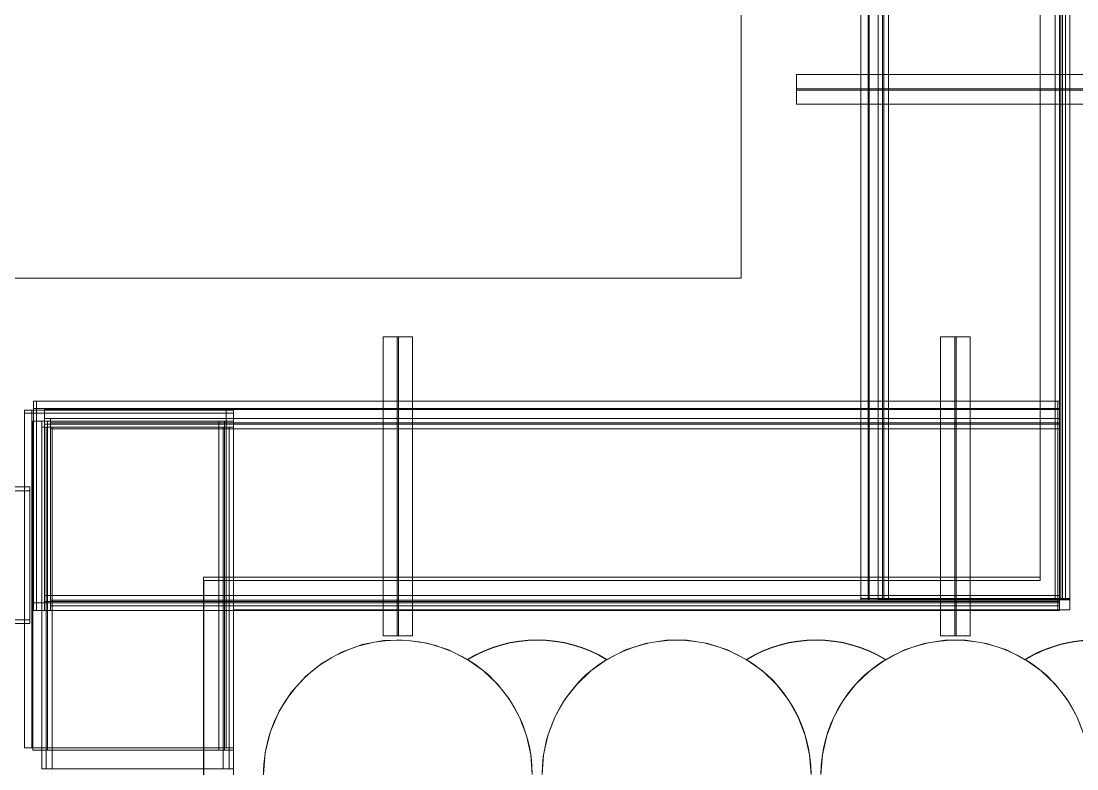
# Model space of a CAD drawing. Header units: metres. Extents: x 1753726 to 1755216, y 5920592 to 5921703.
# Drawn here: x 1755123.67 to 1755127.204, y 5921403.074 to 5921405.575 of the extents above; entities that cross this region are included whole.
import ezdxf

# ---------------------------------------------------------------- set-up
doc = ezdxf.new("R2010")
doc.units = ezdxf.units.M
for name, color, linetype, lineweight in [('A-FLOR-____-OTLN', 9, 'Continuous', 9), ('A-WALL-____-OTLN', 2, 'Continuous', 9), ('S-BEAM-____-OTLN', 7, 'Continuous', 9), ('S-FNDN-____-OTLN', 7, 'Continuous', 9)]:
    doc.layers.add(name, color=color, linetype=linetype, lineweight=lineweight)

# ---------------------------------------------------------------- blocks, each defined once
blk = doc.blocks.new('308492-ARUP-STPW-MOD-1600_rvt-1-X-ARUP-GL-HERNE_BAY_ALIGNMENT')
at = {"layer": 'A-WALL-____-OTLN'}
for p, q in [((1755126.0805, 5921410.8154), (1755126.0805, 5921404.7154)), ((1755127.0805, 5921404.7154), (1755127.0805, 5921410.4787)), ((1755126.0805, 5921404.7154), (1755126.0805, 5921408.7554)), ((1755127.0805, 5921408.7554), (1755127.0805, 5921404.7154)), ((1755118.5805, 5921404.7154), (1755124.2805, 5921404.7154)), ((1755122.3405, 5921404.7154), (1755124.3005, 5921404.7154)), ((1755124.3005, 5921404.7154), (1755126.0805, 5921404.7154)), ((1755127.0805, 5921404.7154), (1755127.0805, 5921403.7154)), ((1755124.3005, 5921403.7154), (1755124.2805, 5921403.7154)), ((1755124.2805, 5921401.0154), (1755124.2805, 5921403.7154)), ((1755124.2805, 5921403.7154), (1755124.2805, 5921401.0154)), ((1755127.0805, 5921403.7154), (1755124.3005, 5921403.7154))]:
    blk.add_line(p, q, dxfattribs=at)
blk = doc.blocks.new('Arup_Beam_Steel Circular Hollow Section_CHS_AU - STRUT 2B-5216767-X-ARUP-GL-HERNE_BAY_ALIGNMENT')
at = {"layer": 'S-BEAM-____-OTLN'}
for p, q in [((-2.768, 0.2158), (2.768, 0.2158)), ((-2.768, -0.2158), (2.768, -0.2158))]:
    blk.add_line(p, q, dxfattribs=at)
blk = doc.blocks.new('Arup_Beam_Steel Circular Hollow Section_CHS_AU - 3943492-X-ARUP-GL-HERNE_BAY_ALIGNMENT')
at = {"layer": 'S-BEAM-____-OTLN'}
for p, q in [((689.0137, 287.5062), (683.4777, 287.5062)), ((689.0137, 287.4935), (683.4777, 287.4935)), ((689.0137, 287.0492), (689.0137, 287.5062)), ((689.0137, 287.0492), (689.0137, 287.5062)), ((689.0137, 287.4935), (689.0137, 287.0619)), ((689.0137, 287.4935), (689.0137, 287.0619)), ((683.4777, 287.0619), (689.0137, 287.0619)), ((683.4777, 287.0492), (689.0137, 287.0492))]:
    blk.add_line(p, q, dxfattribs=at)
blk = doc.blocks.new('HB_Struct Framing_Support_2 - HB_Struct Framing_Support-5141438-X-ARUP-GL-HERNE_BAY_ALIGNMENT')
at = {"layer": 'S-BEAM-____-OTLN'}
for p, q in [((0.0495, -0.015), (-0.0495, -0.015)), ((-0.0495, -0.015), (-0.0133, -0.015)), ((-0.0133, -0.015), (-0.0495, -0.015)), ((-0.0495, -0.015), (0.0495, -0.015)), ((-0.0495, -0.015), (-0.0495, -1.015)), ((-0.0495, -0.015), (-0.0495, -1.015)), ((-0.0495, -0.015), (-0.0495, -1.015)), ((-0.0495, -0.015), (-0.0495, -1.015)), ((-0.0133, -0.015), (-0.0023, -0.015)), ((-0.0133, -0.015), (-0.0023, -0.015)), ((-0.0023, -1.015), (-0.0023, -0.015)), ((-0.0023, -1.015), (-0.0023, -0.015)), ((0.0023, -0.015), (0.0023, -1.015)), ((0.0023, -0.015), (0.0133, -0.015)), ((0.0023, -0.015), (0.0133, -0.015)), ((0.0023, -1.015), (0.0023, -0.015)), ((0.0495, -0.015), (0.0133, -0.015)), ((0.0133, -0.015), (0.0495, -0.015)), ((0.0495, -1.015), (0.0495, -0.015)), ((0.0495, -0.015), (0.0495, -1.015)), ((0.0495, -0.015), (0.0495, -1.015)), ((0.0495, -0.015), (0.0495, -1.015)), ((0.0495, -1.015), (-0.0495, -1.015)), ((-0.0495, -1.015), (-0.0133, -1.015)), ((-0.0133, -1.015), (-0.0495, -1.015)), ((-0.0495, -1.015), (0.0495, -1.015)), ((-0.0023, -1.015), (-0.0133, -1.015)), ((-0.0023, -1.015), (-0.0133, -1.015)), ((0.0133, -1.015), (0.0023, -1.015)), ((0.0133, -1.015), (0.0023, -1.015)), ((0.0495, -1.015), (0.0133, -1.015)), ((0.0133, -1.015), (0.0495, -1.015))]:
    blk.add_line(p, q, dxfattribs=at)
blk = doc.blocks.new('308492-ARUP-STTW-MOD-0100_rvt-1-X-ARUP-GL-HERNE_BAY_ALIGNMENT')
at = {"layer": 'S-BEAM-____-OTLN'}
for p, q in [((1755126.4805, 5921408.8553), (1755126.4805, 5921403.6389)), ((1755126.4805, 5921403.6389), (1755126.4805, 5921408.8553)), ((1755126.4805, 5921408.8453), (1755126.4805, 5921403.6439)), ((1755126.4805, 5921403.6439), (1755126.4805, 5921408.8453)), ((1755126.5055, 5921408.8553), (1755126.5055, 5921403.6389)), ((1755126.5055, 5921403.6389), (1755126.5055, 5921408.8553)), ((1755126.5055, 5921408.8553), (1755126.5055, 5921403.6389)), ((1755126.5055, 5921403.6389), (1755126.5055, 5921408.8553)), ((1755126.5055, 5921403.6389), (1755126.5055, 5921408.8553)), ((1755126.5055, 5921403.6389), (1755126.5055, 5921408.8553)), ((1755126.5055, 5921408.8453), (1755126.5055, 5921403.6439)), ((1755126.5055, 5921403.6439), (1755126.5055, 5921408.8453)), ((1755126.5055, 5921408.8453), (1755126.5055, 5921403.6439)), ((1755126.5055, 5921403.6439), (1755126.5055, 5921408.8453)), ((1755126.5055, 5921403.6439), (1755126.5055, 5921408.8453)), ((1755126.5055, 5921403.6439), (1755126.5055, 5921408.8453)), ((1755127.1555, 5921408.8553), (1755127.1555, 5921403.6389)), ((1755127.1555, 5921403.6389), (1755127.1555, 5921408.8553)), ((1755127.1555, 5921408.8553), (1755127.1555, 5921403.6389)), ((1755127.1555, 5921403.6389), (1755127.1555, 5921408.8553)), ((1755127.1555, 5921403.6389), (1755127.1555, 5921408.8553)), ((1755127.1555, 5921403.6389), (1755127.1555, 5921408.8553)), ((1755127.1555, 5921408.8453), (1755127.1555, 5921403.6439)), ((1755127.1555, 5921403.6439), (1755127.1555, 5921408.8453)), ((1755127.1555, 5921408.8453), (1755127.1555, 5921403.6439)), ((1755127.1555, 5921403.6439), (1755127.1555, 5921408.8453)), ((1755127.1555, 5921403.6439), (1755127.1555, 5921408.8453)), ((1755127.1555, 5921403.6439), (1755127.1555, 5921408.8453)), ((1755127.1805, 5921408.8553), (1755127.1805, 5921403.6389)), ((1755127.1805, 5921403.6389), (1755127.1805, 5921408.8553)), ((1755127.1805, 5921408.8453), (1755127.1805, 5921403.6439)), ((1755127.1805, 5921403.6439), (1755127.1805, 5921408.8453)), ((1755126.5085, 5921403.6389), (1755126.5085, 5921408.8177)), ((1755126.5085, 5921403.6389), (1755126.5085, 5921408.8177)), ((1755126.5385, 5921408.8177), (1755126.5385, 5921403.6389)), ((1755126.5385, 5921403.6389), (1755126.5385, 5921408.8177)), ((1755126.5385, 5921408.8177), (1755126.5385, 5921403.6389)), ((1755126.5385, 5921403.6389), (1755126.5385, 5921408.8177)), ((1755126.5385, 5921408.8177), (1755126.5385, 5921403.6389)), ((1755126.5385, 5921403.6389), (1755126.5385, 5921408.8177)), ((1755126.5385, 5921403.6409), (1755126.5385, 5921408.8027)), ((1755126.5385, 5921403.6409), (1755126.5385, 5921408.8027)), ((1755126.5535, 5921408.8027), (1755126.5535, 5921403.6409)), ((1755126.5535, 5921403.6409), (1755126.5535, 5921408.8027)), ((1755126.5535, 5921408.8027), (1755126.5535, 5921403.6409)), ((1755126.5535, 5921403.6409), (1755126.5535, 5921408.8027)), ((1755126.5535, 5921408.8027), (1755126.5535, 5921403.6409)), ((1755126.5535, 5921403.6409), (1755126.5535, 5921408.8027)), ((1755126.5581, 5921408.8177), (1755126.5581, 5921403.6389)), ((1755126.5581, 5921403.6389), (1755126.5581, 5921408.8177)), ((1755126.5581, 5921403.6389), (1755126.5581, 5921408.8177)), ((1755126.5581, 5921408.8177), (1755126.5581, 5921403.6389)), ((1755126.5581, 5921403.6389), (1755126.5581, 5921408.8177)), ((1755126.5581, 5921403.6389), (1755126.5581, 5921408.8177)), ((1755126.5731, 5921408.8027), (1755126.5731, 5921403.6409)), ((1755126.5731, 5921403.6409), (1755126.5731, 5921408.8027)), ((1755126.5731, 5921403.6409), (1755126.5731, 5921408.8027)), ((1755126.5731, 5921408.8027), (1755126.5731, 5921403.6409)), ((1755126.5731, 5921403.6409), (1755126.5731, 5921408.8027)), ((1755126.5731, 5921403.6409), (1755126.5731, 5921408.8027)), ((1755127.1309, 5921403.6389), (1755127.1309, 5921408.8177)), ((1755127.1309, 5921403.6389), (1755127.1309, 5921408.8177)), ((1755127.1309, 5921403.6389), (1755127.1309, 5921408.8177)), ((1755127.1309, 5921403.6389), (1755127.1309, 5921408.8177)), ((1755127.1309, 5921403.6389), (1755127.1309, 5921408.8177)), ((1755127.1309, 5921403.6389), (1755127.1309, 5921408.8177)), ((1755127.1459, 5921403.6409), (1755127.1459, 5921408.8027)), ((1755127.1459, 5921403.6409), (1755127.1459, 5921408.8027)), ((1755127.1459, 5921403.6409), (1755127.1459, 5921408.8027)), ((1755127.1459, 5921403.6409), (1755127.1459, 5921408.8027)), ((1755127.1459, 5921403.6409), (1755127.1459, 5921408.8027)), ((1755127.1459, 5921403.6409), (1755127.1459, 5921408.8027)), ((1755127.1505, 5921408.8177), (1755127.1505, 5921403.6389)), ((1755127.1505, 5921403.6389), (1755127.1505, 5921408.8177)), ((1755127.1505, 5921403.6389), (1755127.1505, 5921408.8177)), ((1755127.1505, 5921403.6389), (1755127.1505, 5921408.8177)), ((1755127.1505, 5921403.6389), (1755127.1505, 5921408.8177)), ((1755127.1505, 5921403.6389), (1755127.1505, 5921408.8177)), ((1755127.1655, 5921403.6409), (1755127.1655, 5921408.8027)), ((1755127.1655, 5921403.6409), (1755127.1655, 5921408.8027)), ((1755127.1655, 5921403.6409), (1755127.1655, 5921408.8027)), ((1755127.1655, 5921403.6409), (1755127.1655, 5921408.8027)), ((1755127.1655, 5921403.6409), (1755127.1655, 5921408.8027)), ((1755127.1655, 5921403.6409), (1755127.1655, 5921408.8027)), ((1755127.1805, 5921408.8177), (1755127.1805, 5921403.6389)), ((1755127.1805, 5921403.6389), (1755127.1805, 5921408.8177)), ((1755127.1805, 5921408.8027), (1755127.1805, 5921403.6409)), ((1755127.1805, 5921403.6409), (1755127.1805, 5921408.8027)), ((1755127.1805, 5921408.1869), (1755127.1805, 5921403.6054)), ((1755127.1805, 5921408.1869), (1755127.1805, 5921403.6054)), ((1755123.7106, 5921404.2789), (1755123.7106, 5921404.3039)), ((1755123.7106, 5921404.3039), (1755123.7106, 5921404.2789)), ((1755127.1455, 5921404.3039), (1755123.7106, 5921404.3039)), ((1755123.7106, 5921404.3039), (1755127.1455, 5921404.3039)), ((1755123.7206, 5921404.2789), (1755123.7206, 5921404.3039)), ((1755123.7206, 5921404.3039), (1755123.7206, 5921404.2789)), ((1755127.1405, 5921404.3039), (1755123.7206, 5921404.3039)), ((1755123.7206, 5921404.3039), (1755127.1405, 5921404.3039)), ((1755127.1405, 5921404.2789), (1755127.1405, 5921404.3039)), ((1755127.1405, 5921404.3039), (1755127.1405, 5921404.2789)), ((1755127.1455, 5921404.2789), (1755127.1455, 5921404.3039)), ((1755127.1455, 5921404.3039), (1755127.1455, 5921404.2789)), ((1755123.7055, 5921404.2738), (1755123.6805, 5921404.2738)), ((1755123.6805, 5921404.2738), (1755123.7055, 5921404.2738)), ((1755123.6805, 5921404.2738), (1755123.6805, 5921403.1439)), ((1755123.6805, 5921403.1439), (1755123.6805, 5921404.2738)), ((1755123.7055, 5921404.2638), (1755123.6805, 5921404.2638)), ((1755123.6805, 5921404.2638), (1755123.7055, 5921404.2638)), ((1755123.6805, 5921404.2638), (1755123.6805, 5921403.1439)), ((1755123.6805, 5921403.1439), (1755123.6805, 5921404.2638)), ((1755123.7055, 5921404.2738), (1755124.3555, 5921404.2738)), ((1755124.3555, 5921404.2738), (1755123.7055, 5921404.2738)), ((1755123.7055, 5921404.2738), (1755124.3555, 5921404.2738)), ((1755124.3555, 5921404.2738), (1755123.7055, 5921404.2738)), ((1755123.7055, 5921404.2738), (1755123.7055, 5921403.1439)), ((1755123.7055, 5921403.1439), (1755123.7055, 5921404.2738)), ((1755123.7055, 5921404.2738), (1755123.7055, 5921403.1439)), ((1755123.7055, 5921403.1439), (1755123.7055, 5921404.2738)), ((1755123.7055, 5921403.1439), (1755123.7055, 5921404.2738)), ((1755123.7055, 5921403.1439), (1755123.7055, 5921404.2738)), ((1755123.7055, 5921404.2638), (1755124.3555, 5921404.2638)), ((1755124.3555, 5921404.2638), (1755123.7055, 5921404.2638)), ((1755123.7055, 5921404.2638), (1755124.3555, 5921404.2638)), ((1755124.3555, 5921404.2638), (1755123.7055, 5921404.2638)), ((1755123.7055, 5921404.2638), (1755123.7055, 5921403.1439)), ((1755123.7055, 5921403.1439), (1755123.7055, 5921404.2638)), ((1755123.7055, 5921404.2638), (1755123.7055, 5921403.1439)), ((1755123.7055, 5921403.1439), (1755123.7055, 5921404.2638)), ((1755123.7055, 5921403.1439), (1755123.7055, 5921404.2638)), ((1755123.7055, 5921403.1439), (1755123.7055, 5921404.2638)), ((1755123.7106, 5921404.2789), (1755123.7106, 5921403.6289)), ((1755123.7106, 5921403.6289), (1755123.7106, 5921404.2789)), ((1755123.7106, 5921404.2789), (1755123.7106, 5921403.6289)), ((1755123.7106, 5921403.6289), (1755123.7106, 5921404.2789)), ((1755127.1455, 5921404.2789), (1755123.7106, 5921404.2789)), ((1755123.7106, 5921404.2789), (1755127.1455, 5921404.2789)), ((1755127.1455, 5921404.2789), (1755123.7106, 5921404.2789)), ((1755123.7106, 5921404.2789), (1755127.1455, 5921404.2789)), ((1755123.7106, 5921404.2789), (1755127.1455, 5921404.2789)), ((1755123.7106, 5921404.2789), (1755127.1455, 5921404.2789)), ((1755123.7206, 5921404.2789), (1755123.7206, 5921403.6289)), ((1755123.7206, 5921403.6289), (1755123.7206, 5921404.2789)), ((1755123.7206, 5921404.2789), (1755123.7206, 5921403.6289)), ((1755123.7206, 5921403.6289), (1755123.7206, 5921404.2789)), ((1755127.1405, 5921404.2789), (1755123.7206, 5921404.2789)), ((1755123.7206, 5921404.2789), (1755127.1405, 5921404.2789)), ((1755127.1405, 5921404.2789), (1755123.7206, 5921404.2789)), ((1755123.7206, 5921404.2789), (1755127.1405, 5921404.2789)), ((1755123.7206, 5921404.2789), (1755127.1405, 5921404.2789)), ((1755123.7206, 5921404.2789), (1755127.1405, 5921404.2789)), ((1755123.7482, 5921404.2459), (1755123.7482, 5921404.2759)), ((1755123.7482, 5921404.2759), (1755123.7482, 5921404.2459)), ((1755123.7482, 5921404.2759), (1755127.1455, 5921404.2759)), ((1755123.7482, 5921404.2759), (1755127.1455, 5921404.2759)), ((1755124.3555, 5921404.2738), (1755124.3805, 5921404.2738)), ((1755124.3805, 5921404.2738), (1755124.3555, 5921404.2738)), ((1755124.3555, 5921404.2738), (1755124.3555, 5921403.1439)), ((1755124.3555, 5921403.1439), (1755124.3555, 5921404.2738)), ((1755124.3555, 5921404.2738), (1755124.3555, 5921403.1439)), ((1755124.3555, 5921403.1439), (1755124.3555, 5921404.2738)), ((1755124.3555, 5921403.1439), (1755124.3555, 5921404.2738)), ((1755124.3555, 5921403.1439), (1755124.3555, 5921404.2738)), ((1755124.3555, 5921404.2638), (1755124.3805, 5921404.2638)), ((1755124.3805, 5921404.2638), (1755124.3555, 5921404.2638)), ((1755124.3555, 5921404.2638), (1755124.3555, 5921403.1439)), ((1755124.3555, 5921403.1439), (1755124.3555, 5921404.2638)), ((1755124.3555, 5921404.2638), (1755124.3555, 5921403.1439)), ((1755124.3555, 5921403.1439), (1755124.3555, 5921404.2638)), ((1755124.3555, 5921403.1439), (1755124.3555, 5921404.2638)), ((1755124.3555, 5921403.1439), (1755124.3555, 5921404.2638)), ((1755124.3805, 5921404.2738), (1755124.3805, 5921403.1439)), ((1755124.3805, 5921403.1439), (1755124.3805, 5921404.2738)), ((1755124.3805, 5921404.2638), (1755124.3805, 5921403.1439)), ((1755124.3805, 5921403.1439), (1755124.3805, 5921404.2638)), ((1755127.1405, 5921404.2789), (1755127.1405, 5921403.6289)), ((1755127.1405, 5921403.6289), (1755127.1405, 5921404.2789)), ((1755127.1405, 5921404.2789), (1755127.1405, 5921403.6289)), ((1755127.1405, 5921403.6289), (1755127.1405, 5921404.2789)), ((1755127.1455, 5921404.2789), (1755127.1455, 5921403.6289)), ((1755127.1455, 5921403.6289), (1755127.1455, 5921404.2789)), ((1755127.1455, 5921404.2789), (1755127.1455, 5921403.6289)), ((1755127.1455, 5921403.6289), (1755127.1455, 5921404.2789)), ((1755127.1455, 5921404.2459), (1755127.1455, 5921404.2759)), ((1755127.1455, 5921404.2759), (1755127.1455, 5921404.2459)), ((1755123.7385, 5921404.2363), (1755123.7085, 5921404.2363)), ((1755123.7085, 5921404.2363), (1755123.7385, 5921404.2363)), ((1755123.7085, 5921403.136), (1755123.7085, 5921404.2363)), ((1755123.7085, 5921403.136), (1755123.7085, 5921404.2363)), ((1755123.7385, 5921404.2363), (1755123.7581, 5921404.2363)), ((1755123.7581, 5921404.2363), (1755123.7385, 5921404.2363)), ((1755123.7385, 5921404.2363), (1755123.7385, 5921403.136)), ((1755123.7385, 5921403.136), (1755123.7385, 5921404.2363)), ((1755123.7385, 5921404.2363), (1755123.7385, 5921403.136)), ((1755123.7385, 5921403.136), (1755123.7385, 5921404.2363)), ((1755123.7385, 5921404.2363), (1755123.7581, 5921404.2363)), ((1755123.7581, 5921404.2363), (1755123.7385, 5921404.2363)), ((1755123.7385, 5921404.2363), (1755123.7385, 5921403.136)), ((1755123.7385, 5921403.136), (1755123.7385, 5921404.2363)), ((1755123.7482, 5921404.2459), (1755123.7482, 5921404.2263)), ((1755123.7482, 5921404.2263), (1755123.7482, 5921404.2459)), ((1755127.1455, 5921404.2459), (1755123.7482, 5921404.2459)), ((1755123.7482, 5921404.2459), (1755127.1455, 5921404.2459)), ((1755127.1455, 5921404.2459), (1755123.7482, 5921404.2459)), ((1755123.7482, 5921404.2459), (1755127.1455, 5921404.2459)), ((1755123.7482, 5921404.2459), (1755123.7482, 5921404.2263)), ((1755123.7482, 5921404.2263), (1755123.7482, 5921404.2459)), ((1755127.1455, 5921404.2459), (1755123.7482, 5921404.2459)), ((1755123.7482, 5921404.2459), (1755127.1455, 5921404.2459)), ((1755127.1455, 5921404.2263), (1755123.7482, 5921404.2263)), ((1755123.7482, 5921404.2263), (1755123.7482, 5921404.2123)), ((1755123.7482, 5921404.2123), (1755123.7482, 5921404.2263)), ((1755123.7482, 5921404.2263), (1755127.1455, 5921404.2263)), ((1755123.7482, 5921404.2263), (1755127.1455, 5921404.2263)), ((1755127.1455, 5921404.2263), (1755123.7482, 5921404.2263)), ((1755123.7482, 5921404.2123), (1755123.7482, 5921404.2263)), ((1755123.7482, 5921404.2123), (1755123.7482, 5921404.2263)), ((1755123.7482, 5921404.2263), (1755127.1455, 5921404.2263)), ((1755123.7482, 5921404.2263), (1755127.1455, 5921404.2263)), ((1755123.7581, 5921404.2363), (1755123.7581, 5921403.136)), ((1755123.7581, 5921404.2363), (1755123.7721, 5921404.2363)), ((1755123.7721, 5921404.2363), (1755123.7581, 5921404.2363)), ((1755123.7581, 5921403.136), (1755123.7581, 5921404.2363)), ((1755123.7581, 5921403.136), (1755123.7581, 5921404.2363)), ((1755123.7581, 5921404.2363), (1755123.7581, 5921403.136)), ((1755123.7581, 5921404.2363), (1755123.7721, 5921404.2363)), ((1755123.7581, 5921404.2363), (1755123.7721, 5921404.2363)), ((1755123.7581, 5921403.136), (1755123.7581, 5921404.2363)), ((1755123.7581, 5921403.136), (1755123.7581, 5921404.2363)), ((1755123.7682, 5921404.2309), (1755123.7682, 5921404.2459)), ((1755123.7682, 5921404.2459), (1755123.7682, 5921404.2309)), ((1755123.7682, 5921404.2459), (1755127.1455, 5921404.2459)), ((1755123.7682, 5921404.2459), (1755127.1455, 5921404.2459)), ((1755123.7682, 5921404.2309), (1755123.7682, 5921404.2113)), ((1755123.7682, 5921404.2113), (1755123.7682, 5921404.2309)), ((1755127.1455, 5921404.2309), (1755123.7682, 5921404.2309)), ((1755123.7682, 5921404.2309), (1755127.1455, 5921404.2309)), ((1755127.1455, 5921404.2309), (1755123.7682, 5921404.2309)), ((1755123.7682, 5921404.2309), (1755127.1455, 5921404.2309)), ((1755123.7682, 5921404.2309), (1755123.7682, 5921404.2113)), ((1755123.7682, 5921404.2113), (1755123.7682, 5921404.2309)), ((1755127.1455, 5921404.2309), (1755123.7682, 5921404.2309)), ((1755123.7682, 5921404.2309), (1755127.1455, 5921404.2309)), ((1755123.7721, 5921404.2363), (1755124.3169, 5921404.2363)), ((1755124.3169, 5921404.2363), (1755123.7721, 5921404.2363)), ((1755123.7721, 5921404.2363), (1755124.3169, 5921404.2363)), ((1755124.3169, 5921404.2363), (1755123.7721, 5921404.2363)), ((1755124.3169, 5921404.2363), (1755124.3309, 5921404.2363)), ((1755124.3169, 5921404.2363), (1755124.3309, 5921404.2363)), ((1755124.3169, 5921404.2363), (1755124.3309, 5921404.2363)), ((1755124.3169, 5921404.2363), (1755124.3309, 5921404.2363)), ((1755124.3309, 5921403.136), (1755124.3309, 5921404.2363)), ((1755124.3309, 5921404.2363), (1755124.3505, 5921404.2363)), ((1755124.3309, 5921404.2363), (1755124.3505, 5921404.2363)), ((1755124.3309, 5921403.136), (1755124.3309, 5921404.2363)), ((1755124.3309, 5921403.136), (1755124.3309, 5921404.2363)), ((1755124.3309, 5921403.136), (1755124.3309, 5921404.2363)), ((1755124.3309, 5921404.2363), (1755124.3505, 5921404.2363)), ((1755124.3505, 5921404.2363), (1755124.3309, 5921404.2363)), ((1755124.3309, 5921403.136), (1755124.3309, 5921404.2363)), ((1755124.3309, 5921403.136), (1755124.3309, 5921404.2363)), ((1755124.3505, 5921404.2363), (1755124.3505, 5921403.136)), ((1755124.3505, 5921403.136), (1755124.3505, 5921404.2363)), ((1755124.3505, 5921403.136), (1755124.3505, 5921404.2363)), ((1755124.3505, 5921404.2363), (1755124.3805, 5921404.2363)), ((1755124.3505, 5921404.2363), (1755124.3805, 5921404.2363)), ((1755124.3505, 5921403.136), (1755124.3505, 5921404.2363)), ((1755124.3505, 5921403.136), (1755124.3505, 5921404.2363)), ((1755124.3505, 5921403.136), (1755124.3505, 5921404.2363)), ((1755124.3805, 5921404.2363), (1755124.3805, 5921403.136)), ((1755124.3805, 5921403.136), (1755124.3805, 5921404.2363)), ((1755127.1455, 5921404.2309), (1755127.1455, 5921404.2459)), ((1755127.1455, 5921404.2459), (1755127.1455, 5921404.2309)), ((1755127.1455, 5921404.2459), (1755127.1455, 5921404.2263)), ((1755127.1455, 5921404.2263), (1755127.1455, 5921404.2459)), ((1755127.1455, 5921404.2459), (1755127.1455, 5921404.2263)), ((1755127.1455, 5921404.2263), (1755127.1455, 5921404.2459)), ((1755127.1455, 5921404.2309), (1755127.1455, 5921404.2113)), ((1755127.1455, 5921404.2113), (1755127.1455, 5921404.2309)), ((1755127.1455, 5921404.2309), (1755127.1455, 5921404.2113)), ((1755127.1455, 5921404.2113), (1755127.1455, 5921404.2309)), ((1755127.1455, 5921404.2263), (1755127.1455, 5921404.2123)), ((1755127.1455, 5921404.2123), (1755127.1455, 5921404.2263)), ((1755127.1455, 5921404.2263), (1755127.1455, 5921404.2123)), ((1755127.1455, 5921404.2263), (1755127.1455, 5921404.2123)), ((1755123.7535, 5921404.2162), (1755123.7385, 5921404.2162)), ((1755123.7385, 5921404.2162), (1755123.7535, 5921404.2162)), ((1755123.7385, 5921403.0739), (1755123.7385, 5921404.2162)), ((1755123.7385, 5921403.0739), (1755123.7385, 5921404.2162)), ((1755123.7482, 5921404.2123), (1755123.7482, 5921403.6675)), ((1755123.7482, 5921403.6675), (1755123.7482, 5921404.2123)), ((1755123.7482, 5921404.2123), (1755123.7482, 5921403.6675)), ((1755123.7482, 5921403.6675), (1755123.7482, 5921404.2123)), ((1755123.7535, 5921404.2162), (1755123.7731, 5921404.2162)), ((1755123.7731, 5921404.2162), (1755123.7535, 5921404.2162)), ((1755123.7535, 5921404.2162), (1755123.7535, 5921403.0739)), ((1755123.7535, 5921403.0739), (1755123.7535, 5921404.2162)), ((1755123.7535, 5921404.2162), (1755123.7535, 5921403.0739)), ((1755123.7535, 5921403.0739), (1755123.7535, 5921404.2162)), ((1755123.7535, 5921404.2162), (1755123.7731, 5921404.2162)), ((1755123.7731, 5921404.2162), (1755123.7535, 5921404.2162)), ((1755123.7535, 5921404.2162), (1755123.7535, 5921403.0739)), ((1755123.7535, 5921403.0739), (1755123.7535, 5921404.2162)), ((1755127.1455, 5921404.2113), (1755123.7682, 5921404.2113)), ((1755123.7682, 5921404.1973), (1755123.7682, 5921404.2113)), ((1755123.7682, 5921404.1973), (1755123.7682, 5921404.2113)), ((1755123.7682, 5921404.2113), (1755127.1455, 5921404.2113)), ((1755123.7682, 5921404.2113), (1755127.1455, 5921404.2113)), ((1755127.1455, 5921404.2113), (1755123.7682, 5921404.2113)), ((1755123.7682, 5921404.1973), (1755123.7682, 5921404.2113)), ((1755123.7682, 5921404.1973), (1755123.7682, 5921404.2113)), ((1755123.7682, 5921404.2113), (1755127.1455, 5921404.2113)), ((1755123.7682, 5921404.2113), (1755127.1455, 5921404.2113)), ((1755123.7682, 5921404.1973), (1755123.7682, 5921403.6525)), ((1755123.7682, 5921403.6525), (1755123.7682, 5921404.1973)), ((1755123.7682, 5921404.1973), (1755123.7682, 5921403.6525)), ((1755123.7682, 5921403.6525), (1755123.7682, 5921404.1973)), ((1755123.7731, 5921404.2162), (1755123.7731, 5921403.0739)), ((1755123.7731, 5921404.2162), (1755123.7871, 5921404.2162)), ((1755123.7731, 5921404.2162), (1755123.7871, 5921404.2162)), ((1755123.7731, 5921403.0739), (1755123.7731, 5921404.2162)), ((1755123.7731, 5921403.0739), (1755123.7731, 5921404.2162)), ((1755123.7731, 5921404.2162), (1755123.7731, 5921403.0739)), ((1755123.7731, 5921404.2162), (1755123.7871, 5921404.2162)), ((1755123.7731, 5921404.2162), (1755123.7871, 5921404.2162)), ((1755123.7731, 5921403.0739), (1755123.7731, 5921404.2162)), ((1755123.7731, 5921403.0739), (1755123.7731, 5921404.2162)), ((1755123.7871, 5921404.2162), (1755124.3319, 5921404.2162)), ((1755124.3319, 5921404.2162), (1755123.7871, 5921404.2162)), ((1755123.7871, 5921404.2162), (1755124.3319, 5921404.2162)), ((1755124.3319, 5921404.2162), (1755123.7871, 5921404.2162)), ((1755124.3319, 5921404.2162), (1755124.3459, 5921404.2162)), ((1755124.3319, 5921404.2162), (1755124.3459, 5921404.2162)), ((1755124.3319, 5921404.2162), (1755124.3459, 5921404.2162)), ((1755124.3319, 5921404.2162), (1755124.3459, 5921404.2162)), ((1755124.3459, 5921403.0739), (1755124.3459, 5921404.2162)), ((1755124.3459, 5921404.2162), (1755124.3655, 5921404.2162)), ((1755124.3655, 5921404.2162), (1755124.3459, 5921404.2162)), ((1755124.3459, 5921403.0739), (1755124.3459, 5921404.2162)), ((1755124.3459, 5921403.0739), (1755124.3459, 5921404.2162)), ((1755124.3459, 5921403.0739), (1755124.3459, 5921404.2162)), ((1755124.3459, 5921404.2162), (1755124.3655, 5921404.2162)), ((1755124.3655, 5921404.2162), (1755124.3459, 5921404.2162)), ((1755124.3459, 5921403.0739), (1755124.3459, 5921404.2162)), ((1755124.3459, 5921403.0739), (1755124.3459, 5921404.2162)), ((1755124.3655, 5921403.0739), (1755124.3655, 5921404.2162)), ((1755124.3655, 5921403.0739), (1755124.3655, 5921404.2162)), ((1755124.3655, 5921403.0739), (1755124.3655, 5921404.2162)), ((1755124.3655, 5921404.2162), (1755124.3805, 5921404.2162)), ((1755124.3655, 5921404.2162), (1755124.3805, 5921404.2162)), ((1755124.3655, 5921403.0739), (1755124.3655, 5921404.2162)), ((1755124.3655, 5921403.0739), (1755124.3655, 5921404.2162)), ((1755124.3655, 5921403.0739), (1755124.3655, 5921404.2162)), ((1755124.3805, 5921404.2162), (1755124.3805, 5921403.0739)), ((1755124.3805, 5921403.0739), (1755124.3805, 5921404.2162)), ((1755127.1455, 5921404.2123), (1755127.1455, 5921403.6675)), ((1755127.1455, 5921403.6675), (1755127.1455, 5921404.2123)), ((1755127.1455, 5921404.2123), (1755127.1455, 5921403.6675)), ((1755127.1455, 5921403.6675), (1755127.1455, 5921404.2123)), ((1755127.1455, 5921404.2113), (1755127.1455, 5921404.1973)), ((1755127.1455, 5921404.2113), (1755127.1455, 5921404.1973)), ((1755127.1455, 5921404.2113), (1755127.1455, 5921404.1973)), ((1755127.1455, 5921404.2113), (1755127.1455, 5921404.1973)), ((1755127.1455, 5921404.1973), (1755127.1455, 5921403.6525)), ((1755127.1455, 5921403.6525), (1755127.1455, 5921404.1973)), ((1755127.1455, 5921404.1973), (1755127.1455, 5921403.6525)), ((1755127.1455, 5921403.6525), (1755127.1455, 5921404.1973)), ((1755123.7482, 5921403.6535), (1755123.7482, 5921403.6675)), ((1755123.7482, 5921403.6535), (1755123.7482, 5921403.6675)), ((1755123.7482, 5921403.6535), (1755123.7482, 5921403.6675)), ((1755123.7482, 5921403.6535), (1755123.7482, 5921403.6675)), ((1755127.1455, 5921403.6675), (1755127.1455, 5921403.6535)), ((1755127.1455, 5921403.6675), (1755127.1455, 5921403.6535)), ((1755127.1455, 5921403.6675), (1755127.1455, 5921403.6535)), ((1755127.1455, 5921403.6675), (1755127.1455, 5921403.6535)), ((1755123.7106, 5921403.6289), (1755123.7106, 5921403.6039)), ((1755123.7106, 5921403.6039), (1755123.7106, 5921403.6289)), ((1755127.1455, 5921403.6289), (1755123.7106, 5921403.6289)), ((1755123.7106, 5921403.6289), (1755127.1455, 5921403.6289)), ((1755127.1455, 5921403.6289), (1755123.7106, 5921403.6289)), ((1755123.7106, 5921403.6289), (1755127.1455, 5921403.6289)), ((1755123.7106, 5921403.6289), (1755127.1455, 5921403.6289)), ((1755123.7106, 5921403.6289), (1755127.1455, 5921403.6289)), ((1755123.7206, 5921403.6289), (1755123.7206, 5921403.6039)), ((1755123.7206, 5921403.6039), (1755123.7206, 5921403.6289)), ((1755127.1405, 5921403.6289), (1755123.7206, 5921403.6289)), ((1755123.7206, 5921403.6289), (1755127.1405, 5921403.6289)), ((1755127.1405, 5921403.6289), (1755123.7206, 5921403.6289)), ((1755123.7206, 5921403.6289), (1755127.1405, 5921403.6289)), ((1755123.7206, 5921403.6289), (1755127.1405, 5921403.6289)), ((1755123.7206, 5921403.6289), (1755127.1405, 5921403.6289)), ((1755123.7482, 5921403.6535), (1755127.1455, 5921403.6535)), ((1755123.7482, 5921403.6339), (1755123.7482, 5921403.6535)), ((1755123.7482, 5921403.6339), (1755123.7482, 5921403.6535)), ((1755123.7482, 5921403.6535), (1755127.1455, 5921403.6535)), ((1755123.7482, 5921403.6535), (1755127.1455, 5921403.6535)), ((1755123.7482, 5921403.6535), (1755127.1455, 5921403.6535)), ((1755123.7482, 5921403.6535), (1755123.7482, 5921403.6339)), ((1755123.7482, 5921403.6339), (1755123.7482, 5921403.6535)), ((1755123.7482, 5921403.6535), (1755127.1455, 5921403.6535)), ((1755123.7482, 5921403.6535), (1755127.1455, 5921403.6535)), ((1755127.1455, 5921403.6339), (1755123.7482, 5921403.6339)), ((1755123.7482, 5921403.6339), (1755127.1455, 5921403.6339)), ((1755123.7482, 5921403.6339), (1755127.1455, 5921403.6339)), ((1755123.7482, 5921403.6039), (1755123.7482, 5921403.6339)), ((1755123.7482, 5921403.6039), (1755123.7482, 5921403.6339)), ((1755123.7482, 5921403.6339), (1755127.1455, 5921403.6339)), ((1755123.7482, 5921403.6339), (1755127.1455, 5921403.6339)), ((1755123.7482, 5921403.6339), (1755127.1455, 5921403.6339)), ((1755123.7682, 5921403.6385), (1755123.7682, 5921403.6525)), ((1755123.7682, 5921403.6385), (1755123.7682, 5921403.6525)), ((1755123.7682, 5921403.6385), (1755123.7682, 5921403.6525)), ((1755123.7682, 5921403.6385), (1755123.7682, 5921403.6525)), ((1755123.7682, 5921403.6385), (1755127.1455, 5921403.6385)), ((1755123.7682, 5921403.6385), (1755123.7682, 5921403.6189)), ((1755123.7682, 5921403.6189), (1755123.7682, 5921403.6385)), ((1755123.7682, 5921403.6385), (1755127.1455, 5921403.6385)), ((1755123.7682, 5921403.6385), (1755127.1455, 5921403.6385)), ((1755123.7682, 5921403.6385), (1755127.1455, 5921403.6385)), ((1755123.7682, 5921403.6385), (1755123.7682, 5921403.6189)), ((1755123.7682, 5921403.6189), (1755123.7682, 5921403.6385)), ((1755123.7682, 5921403.6385), (1755127.1455, 5921403.6385)), ((1755123.7682, 5921403.6385), (1755127.1455, 5921403.6385)), ((1755126.5055, 5921403.6439), (1755126.4805, 5921403.6439)), ((1755126.4805, 5921403.6439), (1755126.5055, 5921403.6439)), ((1755126.5055, 5921403.6389), (1755126.4805, 5921403.6389)), ((1755126.4805, 5921403.6389), (1755126.5055, 5921403.6389)), ((1755126.5055, 5921403.6439), (1755127.1555, 5921403.6439)), ((1755127.1555, 5921403.6439), (1755126.5055, 5921403.6439)), ((1755126.5055, 5921403.6439), (1755127.1555, 5921403.6439)), ((1755127.1555, 5921403.6439), (1755126.5055, 5921403.6439)), ((1755126.5055, 5921403.6389), (1755127.1555, 5921403.6389)), ((1755127.1555, 5921403.6389), (1755126.5055, 5921403.6389)), ((1755126.5055, 5921403.6389), (1755127.1555, 5921403.6389)), ((1755127.1555, 5921403.6389), (1755126.5055, 5921403.6389)), ((1755126.5385, 5921403.6389), (1755126.5085, 5921403.6389)), ((1755126.5085, 5921403.6389), (1755126.5385, 5921403.6389)), ((1755126.5535, 5921403.6409), (1755126.5385, 5921403.6409)), ((1755126.5385, 5921403.6409), (1755126.5535, 5921403.6409)), ((1755126.5385, 5921403.6389), (1755126.5581, 5921403.6389)), ((1755126.5581, 5921403.6389), (1755126.5385, 5921403.6389)), ((1755126.5385, 5921403.6389), (1755126.5581, 5921403.6389)), ((1755126.5581, 5921403.6389), (1755126.5385, 5921403.6389)), ((1755126.5535, 5921403.6409), (1755126.5731, 5921403.6409)), ((1755126.5731, 5921403.6409), (1755126.5535, 5921403.6409)), ((1755126.5535, 5921403.6409), (1755126.5731, 5921403.6409)), ((1755126.5731, 5921403.6409), (1755126.5535, 5921403.6409)), ((1755126.5581, 5921403.6389), (1755126.5721, 5921403.6389)), ((1755126.5721, 5921403.6389), (1755126.5581, 5921403.6389)), ((1755126.5721, 5921403.6389), (1755126.5581, 5921403.6389)), ((1755126.5721, 5921403.6389), (1755126.5581, 5921403.6389)), ((1755126.5721, 5921403.6389), (1755127.1169, 5921403.6389)), ((1755127.1169, 5921403.6389), (1755126.5721, 5921403.6389)), ((1755126.5721, 5921403.6389), (1755127.1169, 5921403.6389)), ((1755127.1169, 5921403.6389), (1755126.5721, 5921403.6389)), ((1755126.5871, 5921403.6409), (1755126.5731, 5921403.6409)), ((1755126.5871, 5921403.6409), (1755126.5731, 5921403.6409)), ((1755126.5871, 5921403.6409), (1755126.5731, 5921403.6409)), ((1755126.5871, 5921403.6409), (1755126.5731, 5921403.6409)), ((1755126.5871, 5921403.6409), (1755127.1319, 5921403.6409)), ((1755127.1319, 5921403.6409), (1755126.5871, 5921403.6409)), ((1755126.5871, 5921403.6409), (1755127.1319, 5921403.6409)), ((1755127.1319, 5921403.6409), (1755126.5871, 5921403.6409)), ((1755127.1309, 5921403.6389), (1755127.1169, 5921403.6389)), ((1755127.1309, 5921403.6389), (1755127.1169, 5921403.6389)), ((1755127.1309, 5921403.6389), (1755127.1169, 5921403.6389)), ((1755127.1309, 5921403.6389), (1755127.1169, 5921403.6389)), ((1755127.1505, 5921403.6389), (1755127.1309, 5921403.6389)), ((1755127.1505, 5921403.6389), (1755127.1309, 5921403.6389)), ((1755127.1309, 5921403.6389), (1755127.1505, 5921403.6389)), ((1755127.1505, 5921403.6389), (1755127.1309, 5921403.6389)), ((1755127.1459, 5921403.6409), (1755127.1319, 5921403.6409)), ((1755127.1459, 5921403.6409), (1755127.1319, 5921403.6409)), ((1755127.1459, 5921403.6409), (1755127.1319, 5921403.6409)), ((1755127.1459, 5921403.6409), (1755127.1319, 5921403.6409)), ((1755127.1405, 5921403.6289), (1755127.1405, 5921403.6039)), ((1755127.1405, 5921403.6039), (1755127.1405, 5921403.6289)), ((1755127.1455, 5921403.6535), (1755127.1455, 5921403.6339)), ((1755127.1455, 5921403.6535), (1755127.1455, 5921403.6339)), ((1755127.1455, 5921403.6535), (1755127.1455, 5921403.6339)), ((1755127.1455, 5921403.6339), (1755127.1455, 5921403.6535)), ((1755127.1455, 5921403.6525), (1755127.1455, 5921403.6385)), ((1755127.1455, 5921403.6525), (1755127.1455, 5921403.6385)), ((1755127.1455, 5921403.6525), (1755127.1455, 5921403.6385)), ((1755127.1455, 5921403.6525), (1755127.1455, 5921403.6385)), ((1755127.1455, 5921403.6385), (1755127.1455, 5921403.6189)), ((1755127.1455, 5921403.6189), (1755127.1455, 5921403.6385)), ((1755127.1455, 5921403.6385), (1755127.1455, 5921403.6189)), ((1755127.1455, 5921403.6189), (1755127.1455, 5921403.6385)), ((1755127.1455, 5921403.6339), (1755127.1455, 5921403.6039)), ((1755127.1455, 5921403.6339), (1755127.1455, 5921403.6039)), ((1755127.1455, 5921403.6289), (1755127.1455, 5921403.6039)), ((1755127.1455, 5921403.6039), (1755127.1455, 5921403.6289)), ((1755127.1459, 5921403.6409), (1755127.1655, 5921403.6409)), ((1755127.1655, 5921403.6409), (1755127.1459, 5921403.6409)), ((1755127.1459, 5921403.6409), (1755127.1655, 5921403.6409)), ((1755127.1655, 5921403.6409), (1755127.1459, 5921403.6409)), ((1755127.1805, 5921403.6389), (1755127.1505, 5921403.6389)), ((1755127.1805, 5921403.6389), (1755127.1505, 5921403.6389)), ((1755127.1555, 5921403.6439), (1755127.1805, 5921403.6439)), ((1755127.1805, 5921403.6439), (1755127.1555, 5921403.6439)), ((1755127.1555, 5921403.6389), (1755127.1805, 5921403.6389)), ((1755127.1805, 5921403.6389), (1755127.1555, 5921403.6389)), ((1755127.1805, 5921403.6409), (1755127.1655, 5921403.6409)), ((1755127.1805, 5921403.6409), (1755127.1655, 5921403.6409)), ((1755127.1455, 5921403.6039), (1755123.7106, 5921403.6039)), ((1755123.7106, 5921403.6039), (1755127.1455, 5921403.6039)), ((1755127.1405, 5921403.6039), (1755123.7206, 5921403.6039)), ((1755123.7206, 5921403.6039), (1755127.1405, 5921403.6039)), ((1755127.1455, 5921403.6039), (1755123.7482, 5921403.6039)), ((1755123.7482, 5921403.6039), (1755127.1455, 5921403.6039)), ((1755123.7682, 5921403.6189), (1755127.1455, 5921403.6189)), ((1755123.7682, 5921403.6189), (1755127.1455, 5921403.6189)), ((1755123.7682, 5921403.6189), (1755127.1455, 5921403.6189)), ((1755123.7682, 5921403.6039), (1755123.7682, 5921403.6189)), ((1755123.7682, 5921403.6039), (1755123.7682, 5921403.6189)), ((1755123.7682, 5921403.6189), (1755127.1455, 5921403.6189)), ((1755123.7682, 5921403.6189), (1755127.1455, 5921403.6189)), ((1755123.7682, 5921403.6189), (1755127.1455, 5921403.6189)), ((1755127.1455, 5921403.6039), (1755123.7682, 5921403.6039)), ((1755123.7682, 5921403.6039), (1755127.1455, 5921403.6039)), ((1755125.5805, 5921403.6054), (1755124.3805, 5921403.6054)), ((1755124.3805, 5921403.6054), (1755124.3805, 5921399.5154)), ((1755124.3805, 5921403.6054), (1755125.5805, 5921403.6054)), ((1755124.3805, 5921403.6054), (1755124.3805, 5921399.5154)), ((1755127.1805, 5921403.6054), (1755125.5805, 5921403.6054)), ((1755127.1805, 5921403.6054), (1755125.5805, 5921403.6054)), ((1755127.1455, 5921403.6189), (1755127.1455, 5921403.6039)), ((1755127.1455, 5921403.6189), (1755127.1455, 5921403.6039)), ((1755123.7055, 5921403.1439), (1755123.6805, 5921403.1439)), ((1755123.6805, 5921403.1439), (1755123.7055, 5921403.1439)), ((1755123.7055, 5921403.1439), (1755123.6805, 5921403.1439)), ((1755123.6805, 5921403.1439), (1755123.7055, 5921403.1439)), ((1755123.7055, 5921403.1439), (1755124.3555, 5921403.1439)), ((1755124.3555, 5921403.1439), (1755123.7055, 5921403.1439)), ((1755123.7055, 5921403.1439), (1755124.3555, 5921403.1439)), ((1755124.3555, 5921403.1439), (1755123.7055, 5921403.1439)), ((1755123.7055, 5921403.1439), (1755124.3555, 5921403.1439)), ((1755124.3555, 5921403.1439), (1755123.7055, 5921403.1439)), ((1755123.7055, 5921403.1439), (1755124.3555, 5921403.1439)), ((1755124.3555, 5921403.1439), (1755123.7055, 5921403.1439)), ((1755123.7385, 5921403.136), (1755123.7085, 5921403.136)), ((1755123.7085, 5921403.136), (1755123.7385, 5921403.136)), ((1755123.7385, 5921403.136), (1755123.7581, 5921403.136)), ((1755123.7581, 5921403.136), (1755123.7385, 5921403.136)), ((1755123.7385, 5921403.136), (1755123.7581, 5921403.136)), ((1755123.7581, 5921403.136), (1755123.7385, 5921403.136)), ((1755123.7581, 5921403.136), (1755123.7721, 5921403.136)), ((1755123.7721, 5921403.136), (1755123.7581, 5921403.136)), ((1755123.7721, 5921403.136), (1755123.7581, 5921403.136)), ((1755123.7721, 5921403.136), (1755123.7581, 5921403.136)), ((1755123.7721, 5921403.136), (1755124.3169, 5921403.136)), ((1755124.3169, 5921403.136), (1755123.7721, 5921403.136)), ((1755123.7721, 5921403.136), (1755124.3169, 5921403.136)), ((1755124.3169, 5921403.136), (1755123.7721, 5921403.136)), ((1755124.3309, 5921403.136), (1755124.3169, 5921403.136)), ((1755124.3309, 5921403.136), (1755124.3169, 5921403.136)), ((1755124.3309, 5921403.136), (1755124.3169, 5921403.136)), ((1755124.3309, 5921403.136), (1755124.3169, 5921403.136)), ((1755124.3505, 5921403.136), (1755124.3309, 5921403.136)), ((1755124.3505, 5921403.136), (1755124.3309, 5921403.136)), ((1755124.3309, 5921403.136), (1755124.3505, 5921403.136)), ((1755124.3505, 5921403.136), (1755124.3309, 5921403.136)), ((1755124.3805, 5921403.136), (1755124.3505, 5921403.136)), ((1755124.3805, 5921403.136), (1755124.3505, 5921403.136)), ((1755124.3555, 5921403.1439), (1755124.3805, 5921403.1439)), ((1755124.3805, 5921403.1439), (1755124.3555, 5921403.1439)), ((1755124.3555, 5921403.1439), (1755124.3805, 5921403.1439)), ((1755124.3805, 5921403.1439), (1755124.3555, 5921403.1439)), ((1755123.7535, 5921403.0739), (1755123.7385, 5921403.0739)), ((1755123.7385, 5921403.0739), (1755123.7535, 5921403.0739)), ((1755123.7535, 5921403.0739), (1755123.7731, 5921403.0739)), ((1755123.7731, 5921403.0739), (1755123.7535, 5921403.0739)), ((1755123.7535, 5921403.0739), (1755123.7731, 5921403.0739)), ((1755123.7731, 5921403.0739), (1755123.7535, 5921403.0739)), ((1755123.7871, 5921403.0739), (1755123.7731, 5921403.0739)), ((1755123.7871, 5921403.0739), (1755123.7731, 5921403.0739)), ((1755123.7871, 5921403.0739), (1755123.7731, 5921403.0739)), ((1755123.7871, 5921403.0739), (1755123.7731, 5921403.0739)), ((1755123.7871, 5921403.0739), (1755124.3319, 5921403.0739)), ((1755124.3319, 5921403.0739), (1755123.7871, 5921403.0739)), ((1755123.7871, 5921403.0739), (1755124.3319, 5921403.0739)), ((1755124.3319, 5921403.0739), (1755123.7871, 5921403.0739)), ((1755124.3459, 5921403.0739), (1755124.3319, 5921403.0739)), ((1755124.3459, 5921403.0739), (1755124.3319, 5921403.0739)), ((1755124.3459, 5921403.0739), (1755124.3319, 5921403.0739)), ((1755124.3459, 5921403.0739), (1755124.3319, 5921403.0739)), ((1755124.3459, 5921403.0739), (1755124.3655, 5921403.0739)), ((1755124.3655, 5921403.0739), (1755124.3459, 5921403.0739)), ((1755124.3459, 5921403.0739), (1755124.3655, 5921403.0739)), ((1755124.3655, 5921403.0739), (1755124.3459, 5921403.0739)), ((1755124.3805, 5921403.0739), (1755124.3655, 5921403.0739)), ((1755124.3805, 5921403.0739), (1755124.3655, 5921403.0739))]:
    blk.add_line(p, q, dxfattribs=at)
at = {"layer": 'S-FNDN-____-OTLN'}
for p, q in [((1755127.0807, 5921403.7041), (1755127.0807, 5921408.2846)), ((1755127.0807, 5921408.2846), (1755127.0807, 5921403.7041)), ((1755124.2807, 5921399.6141), (1755124.2807, 5921403.7041)), ((1755124.2807, 5921403.7041), (1755127.0807, 5921403.7041)), ((1755127.0807, 5921403.7041), (1755124.2807, 5921403.7041)), ((1755124.2807, 5921403.7041), (1755124.2807, 5921399.6141))]:
    blk.add_line(p, q, dxfattribs=at)
at = {"layer": 'S-FNDN-____-OTLN', "flags": 128}
for points in [[(1755124.4805, 5921403.0554), (1755124.4865, 5921403.1283), (1755124.5041, 5921403.1993), (1755124.5331, 5921403.2665), (1755124.5726, 5921403.3281), (1755124.6215, 5921403.3825), (1755124.6786, 5921403.4283), (1755124.7423, 5921403.4642), (1755124.8111, 5921403.4893), (1755124.8829, 5921403.5029), (1755124.9561, 5921403.5047), (1755125.0285, 5921403.4946), (1755125.0984, 5921403.4729), (1755125.1639, 5921403.4402)], [(1755125.1639, 5921403.4402), (1755125.0984, 5921403.4729), (1755125.0285, 5921403.4946), (1755124.9561, 5921403.5047), (1755124.8829, 5921403.5029), (1755124.8111, 5921403.4893), (1755124.7423, 5921403.4642), (1755124.6786, 5921403.4283), (1755124.6215, 5921403.3825), (1755124.5726, 5921403.3281), (1755124.5331, 5921403.2665), (1755124.5041, 5921403.1993), (1755124.4865, 5921403.1283), (1755124.4805, 5921403.0554)], [(1755125.6305, 5921403.4402), (1755125.693, 5921403.4717), (1755125.7597, 5921403.4932), (1755125.8288, 5921403.5041), (1755125.8989, 5921403.5041), (1755125.968, 5921403.4932), (1755126.0347, 5921403.4717), (1755126.0972, 5921403.4402)], [(1755126.0972, 5921403.4402), (1755126.0347, 5921403.4717), (1755125.968, 5921403.4932), (1755125.8989, 5921403.5041), (1755125.8288, 5921403.5041), (1755125.7597, 5921403.4932), (1755125.693, 5921403.4717), (1755125.6305, 5921403.4402)], [(1755126.5638, 5921403.4402), (1755126.6263, 5921403.4717), (1755126.693, 5921403.4932), (1755126.7622, 5921403.5041), (1755126.8322, 5921403.5041), (1755126.9014, 5921403.4932), (1755126.968, 5921403.4717), (1755127.0305, 5921403.4402)], [(1755127.0305, 5921403.4402), (1755126.968, 5921403.4717), (1755126.9014, 5921403.4932), (1755126.8322, 5921403.5041), (1755126.7622, 5921403.5041), (1755126.693, 5921403.4932), (1755126.6263, 5921403.4717), (1755126.5638, 5921403.4402)], [(1755125.1639, 5921403.4402), (1755125.2175, 5921403.402), (1755125.2651, 5921403.3564), (1755125.3054, 5921403.3043), (1755125.3377, 5921403.2469), (1755125.3613, 5921403.1854), (1755125.3757, 5921403.1211), (1755125.3805, 5921403.0554)], [(1755125.3805, 5921403.0554), (1755125.3757, 5921403.1211), (1755125.3613, 5921403.1854), (1755125.3377, 5921403.2469), (1755125.3054, 5921403.3043), (1755125.2651, 5921403.3564), (1755125.2175, 5921403.402), (1755125.1639, 5921403.4402)], [(1755125.4138, 5921403.0554), (1755125.4187, 5921403.1211), (1755125.433, 5921403.1854), (1755125.4566, 5921403.2469), (1755125.4889, 5921403.3043), (1755125.5293, 5921403.3564), (1755125.5768, 5921403.402), (1755125.6305, 5921403.4402)], [(1755125.6305, 5921403.4402), (1755125.5768, 5921403.402), (1755125.5293, 5921403.3564), (1755125.4889, 5921403.3043), (1755125.4566, 5921403.2469), (1755125.433, 5921403.1854), (1755125.4187, 5921403.1211), (1755125.4138, 5921403.0554)], [(1755126.0972, 5921403.4402), (1755126.1509, 5921403.402), (1755126.1984, 5921403.3564), (1755126.2387, 5921403.3043), (1755126.2711, 5921403.2469), (1755126.2947, 5921403.1854), (1755126.309, 5921403.1211), (1755126.3138, 5921403.0554)], [(1755126.3138, 5921403.0554), (1755126.309, 5921403.1211), (1755126.2947, 5921403.1854), (1755126.2711, 5921403.2469), (1755126.2387, 5921403.3043), (1755126.1984, 5921403.3564), (1755126.1509, 5921403.402), (1755126.0972, 5921403.4402)], [(1755126.3472, 5921403.0554), (1755126.352, 5921403.1211), (1755126.3664, 5921403.1854), (1755126.39, 5921403.2469), (1755126.4223, 5921403.3043), (1755126.4626, 5921403.3564), (1755126.5102, 5921403.402), (1755126.5638, 5921403.4402)], [(1755126.5638, 5921403.4402), (1755126.5102, 5921403.402), (1755126.4626, 5921403.3564), (1755126.4223, 5921403.3043), (1755126.39, 5921403.2469), (1755126.3664, 5921403.1854), (1755126.352, 5921403.1211), (1755126.3472, 5921403.0554)], [(1755127.0305, 5921403.4402), (1755127.0842, 5921403.402), (1755127.1317, 5921403.3564), (1755127.1721, 5921403.3043), (1755127.2044, 5921403.2469), (1755127.228, 5921403.1854), (1755127.2424, 5921403.1211), (1755127.2472, 5921403.0554)], [(1755127.2472, 5921403.0554), (1755127.2424, 5921403.1211), (1755127.228, 5921403.1854), (1755127.2044, 5921403.2469), (1755127.1721, 5921403.3043), (1755127.1317, 5921403.3564), (1755127.0842, 5921403.402), (1755127.0305, 5921403.4402)]]:
    blk.add_lwpolyline(points, dxfattribs=at)
at = {"layer": 'S-FNDN-____-OTLN'}
for centre, start, end in [((1755124.9307, 5921403.0541), 58.7671, 214.6148), ((1755124.9307, 5921403.0541), 58.7671, 214.6148), ((1755125.3972, 5921403.0554), 58.7671, 121.2329), ((1755125.3974, 5921403.0541), 58.7671, 121.2329), ((1755125.3974, 5921403.0541), 58.7671, 121.2329), ((1755125.8641, 5921403.0541), 58.7671, 121.2329), ((1755125.8641, 5921403.0541), 58.7671, 121.2329), ((1755126.3307, 5921403.0541), 58.7671, 121.2329), ((1755126.3307, 5921403.0541), 58.7671, 121.2329), ((1755126.7974, 5921403.0541), 58.7671, 121.2329), ((1755126.7974, 5921403.0541), 58.7671, 121.2329), ((1755127.2641, 5921403.0541), 85.6927, 121.2329), ((1755127.2641, 5921403.0541), 85.6927, 121.2329), ((1755124.9305, 5921403.0554), 360, 58.7671), ((1755124.9305, 5921403.0554), 0, 58.7671), ((1755125.8638, 5921403.0554), 121.2329, 180), ((1755125.8638, 5921403.0554), 0, 58.7671), ((1755126.7972, 5921403.0554), 121.233, 180), ((1755126.7972, 5921403.0554), 121.233, 180), ((1755126.7972, 5921403.0554), 0, 58.767), ((1755126.7972, 5921403.0554), 360, 58.767)]:
    blk.add_arc(centre, 0.45, start, end, dxfattribs=at)
for centre, major_axis, start_param, end_param in [((1755125.3972, 5921403.0554), (0.1877, 0.409), 6.168333, 7.258568), ((1755126.3305, 5921403.0554), (0.2208, 0.3921), 6.250908, 7.341142), ((1755126.3305, 5921403.0554), (0.037, 0.4485), 5.820374, 6.910608), ((1755127.2638, 5921403.0554), (0, 0.45), 6.207377, 6.828302), ((1755127.2638, 5921403.0554), (-0.3059, 0.33), 5.459883, 6.080808), ((1755125.8638, 5921403.0554), (-0.3684, 0.2584), 5.869044, 6.894722), ((1755125.8638, 5921403.0554), (0.3309, 0.305), 5.538522, 6.564201)]:
    blk.add_ellipse(centre, major_axis=major_axis, ratio=1, start_param=start_param, end_param=end_param, dxfattribs=at)
at = {"layer": 'S-BEAM-____-OTLN'}
for name, p, rotation in [('HB_Struct Framing_Support_2 - HB_Struct Framing_Support-5141438-X-ARUP-GL-HERNE_BAY_ALIGNMENT', (1755127.2805, 5921405.3462), 269.9999999999995), ('HB_Struct Framing_Support_2 - HB_Struct Framing_Support-5141438-X-ARUP-GL-HERNE_BAY_ALIGNMENT', (1755127.2805, 5921405.3462), 269.9999999999995), ('HB_Struct Framing_Support_2 - HB_Struct Framing_Support-5141438-X-ARUP-GL-HERNE_BAY_ALIGNMENT', (1755127.2805, 5921405.3462), 269.9999999999995), ('HB_Struct Framing_Support_2 - HB_Struct Framing_Support-5141438-X-ARUP-GL-HERNE_BAY_ALIGNMENT', (1755127.2805, 5921405.3462), 269.9999999999995), ('HB_Struct Framing_Support_2 - HB_Struct Framing_Support-5141438-X-ARUP-GL-HERNE_BAY_ALIGNMENT', (1755124.9305, 5921403.5039), 180), ('HB_Struct Framing_Support_2 - HB_Struct Framing_Support-5141438-X-ARUP-GL-HERNE_BAY_ALIGNMENT', (1755124.9305, 5921403.5039), 180), ('HB_Struct Framing_Support_2 - HB_Struct Framing_Support-5141438-X-ARUP-GL-HERNE_BAY_ALIGNMENT', (1755124.9305, 5921403.5039), 180), ('HB_Struct Framing_Support_2 - HB_Struct Framing_Support-5141438-X-ARUP-GL-HERNE_BAY_ALIGNMENT', (1755124.9305, 5921403.5039), 180), ('HB_Struct Framing_Support_2 - HB_Struct Framing_Support-5141438-X-ARUP-GL-HERNE_BAY_ALIGNMENT', (1755126.7972, 5921403.5039), 180), ('HB_Struct Framing_Support_2 - HB_Struct Framing_Support-5141438-X-ARUP-GL-HERNE_BAY_ALIGNMENT', (1755126.7972, 5921403.5039), 180), ('HB_Struct Framing_Support_2 - HB_Struct Framing_Support-5141438-X-ARUP-GL-HERNE_BAY_ALIGNMENT', (1755126.7972, 5921403.5039), 180), ('HB_Struct Framing_Support_2 - HB_Struct Framing_Support-5141438-X-ARUP-GL-HERNE_BAY_ALIGNMENT', (1755126.7972, 5921403.5039), 180), ('Arup_Beam_Steel Circular Hollow Section_CHS_AU - STRUT 2B-5216767-X-ARUP-GL-HERNE_BAY_ALIGNMENT', (1755120.9305, 5921403.7883), 180)]:
    blk.add_blockref(name, p, dxfattribs=dict(at, rotation=rotation))
blk.add_blockref('Arup_Beam_Steel Circular Hollow Section_CHS_AU - 3943492-X-ARUP-GL-HERNE_BAY_ALIGNMENT', (1754434.6848, 5921116.5106), dxfattribs=at)
blk = doc.blocks.new('308492-ARUP-STRW-MOD-1700_rvt-1-X-ARUP-GL-HERNE_BAY_ALIGNMENT')
at = {"layer": 'A-FLOR-____-OTLN'}
for p, q in [((1755127.0805, 5921403.7154), (1755127.0805, 5921411.8155)), ((1755127.0805, 5921411.8155), (1755127.0805, 5921403.7154)), ((1755124.2805, 5921403.7154), (1755127.0805, 5921403.7154)), ((1755124.2805, 5921401.0154), (1755124.2805, 5921403.7154)), ((1755124.2805, 5921403.7154), (1755124.2805, 5921401.0154)), ((1755127.0805, 5921403.7154), (1755124.2805, 5921403.7154))]:
    blk.add_line(p, q, dxfattribs=at)

msp = doc.modelspace()

# ---------------------------------------------------------------- block references
for name in ['308492-ARUP-STPW-MOD-1600_rvt-1-X-ARUP-GL-HERNE_BAY_ALIGNMENT', '308492-ARUP-STRW-MOD-1700_rvt-1-X-ARUP-GL-HERNE_BAY_ALIGNMENT', '308492-ARUP-STTW-MOD-0100_rvt-1-X-ARUP-GL-HERNE_BAY_ALIGNMENT']:
    msp.add_blockref(name, (0, 0))

doc.saveas('drawing.dxf')
